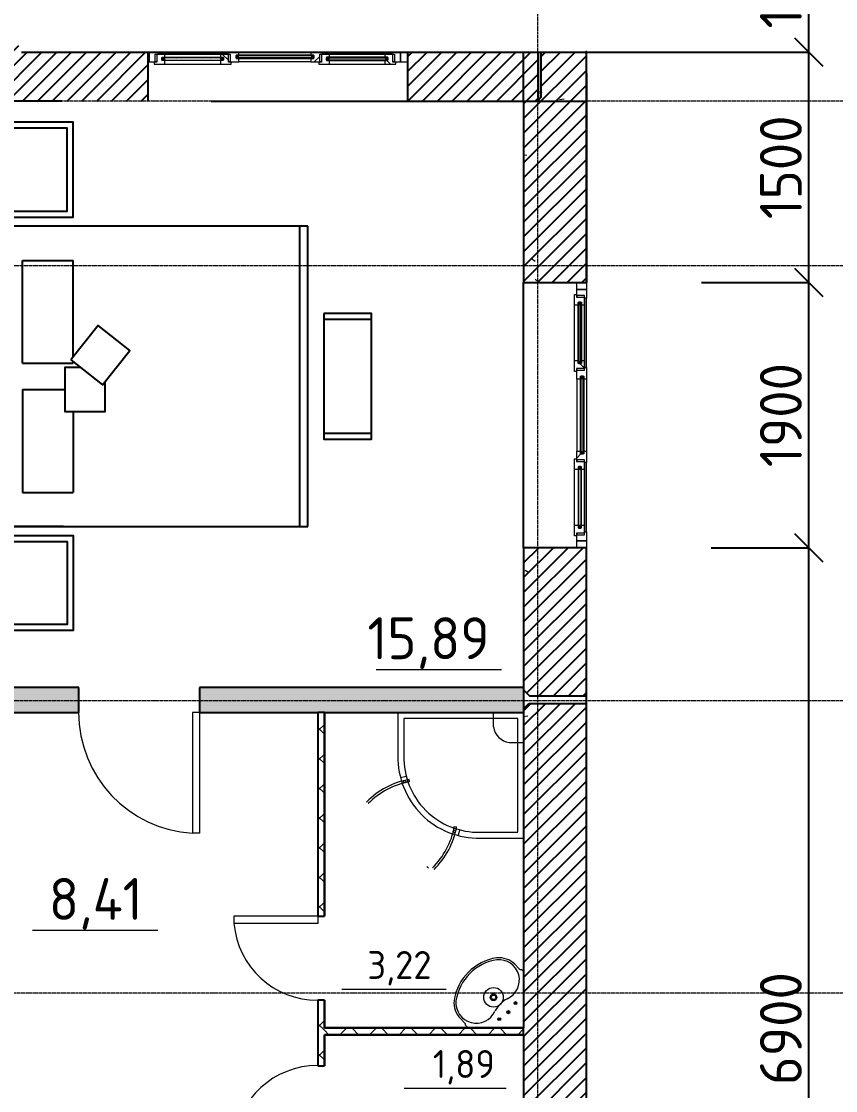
# Model space of a CAD drawing. Header units: inches. Extents: x -2431 to 214825, y 3 to 92804.
# Drawn here: x 95060 to 100891, y 55419 to 63078 of the extents above; entities that cross this region are included whole.
import ezdxf

# ---------------------------------------------------------------- set-up
doc = ezdxf.new("R2010")
doc.units = ezdxf.units.IN
doc.header["$MEASUREMENT"] = 0
doc.linetypes.add('Линия сетки', pattern=[22.225, 12.7, -3.175, 3.175, -3.175])
for name, color, linetype, lineweight in [('A-DOOR', 250, 'Continuous', 9), ('A-GLAZ', 250, 'Continuous', 9), ('Балясины', 7, 'Continuous', 9)]:
    doc.layers.add(name, color=color, linetype=linetype, lineweight=lineweight)
for name, color, linetype in [('B-FURNITURE', 250, 'Continuous'), ('B-SANTECH', 250, 'Continuous'), ('Фундамент', 30, 'Continuous')]:
    doc.layers.add(name, color=color, linetype=linetype)
doc.styles.add('GOST-2.304_Type-B', font='GOST_Common.ttf')
doc.styles.add('Чертеж250', font='', dxfattribs={"height": 250})
doc.styles.get('Чертеж250').set_extended_font_data('GOST type B')
doc.dimstyles.new('ГОСТ', dxfattribs={"dimtxt": 300, "dimasz": 200, "dimexe": 0.18, "dimexo": 0.0625, "dimgap": 50, "dimtad": 1, "dimtoh": 1, "dimdec": 0, "dimzin": 0, "dimdsep": 46, "dimtxsty": 'GOST-2.304_Type-B', "dimblk": 'OBLIQUE', "dimcen": 0.09, "dimadec": 0, "dimazin": 0, "dimtfac": 1, "dimtdec": 0, "dimtofl": 0, "dimtmove": 0, "dimatfit": 3, "dimldrblk": 'NONE', "dimfxl": 1, "dimtolj": 1, "dimtzin": 0, "dimarcsym": 0})
pattern_1 = [(45, (80437.22, 50582.94), (-251.447, 251.447), []), (45, (80437.22, 50963.94), (-251.447, 251.447), [])]
pattern_2 = [(45, (80437.22, 50582.94), (-106.066, 106.066), []), (135, (80437.22, 50582.94), (-106.066, -106.066), [])]
pattern_3 = [(300, (-9675.09, 18444.69), (103.92305, 60), [])]
pattern_4 = [(45, (-9675.09, 18444.7), (-141.4214, 141.4214), [])]
pattern_5 = [(30, (9372.82, -12099.33), (-60, 103.92305), [])]
pattern_6 = [(135, (9372.82, -12099.33), (-141.4214, -141.4214), [])]

# ---------------------------------------------------------------- blocks, each defined once
blk = doc.blocks.new('Одиночные-Щитовые - 0762 x 2032 мм-347821-Уровень 3')
at = {"layer": 'A-DOOR', "lineweight": 18}
for p, q in [((249, -25), (249, -624.5)), ((300, -25), (249, -25)), ((300, -25), (300, -624.5)), ((300, -624.5), (249, -624.5))]:
    blk.add_line(p, q, dxfattribs=at)
at = {"layer": 'A-DOOR'}
blk.add_arc((300, -25), 601.7, 180, 265.13772, dxfattribs=at)
blk = doc.blocks.new('Одиночные-Щитовые - 0762 x 2032 мм-347592-Уровень 3')
at = {"layer": 'A-DOOR', "lineweight": 18}
for p, q in [((249, 25), (249, 624.5)), ((300, 624.5), (249, 624.5)), ((300, 25), (300, 624.5)), ((300, 25), (249, 25))]:
    blk.add_line(p, q, dxfattribs=at)
at = {"layer": 'A-DOOR'}
blk.add_arc((300, 25), 601.7, 94.86228, 180, dxfattribs=at)
blk = doc.blocks.new('Одиночные-Щитовые - 0864 x 2032 мм-348961-Уровень 3')
at = {"layer": 'A-DOOR', "lineweight": 18}
for p, q in [((381, -90), (381, -954.2)), ((432, -90), (381, -90)), ((432, -90), (432, -954.2)), ((432, -954.2), (381, -954.2))]:
    blk.add_line(p, q, dxfattribs=at)
at = {"layer": 'A-DOOR'}
blk.add_arc((432, -90), 865.7, 180, 266.62261, dxfattribs=at)
blk = doc.blocks.new('Окно 3-Откидное - Среднее глухое - Один переплет с многокамерным стеклопакетом - 30674-99 - Окно 3-Откидное - Среднее глухое - Один переплет с многокамерным стеклопакетом - 30674-99-349720-Уровень 3')
at = {"layer": 'A-GLAZ'}
h = blk.add_hatch(dxfattribs=at)
h.set_pattern_fill('FP_65', color=256, style=0, pattern_type=2)
h.set_pattern_definition(pattern_4)
h.paths.add_polyline_path([(-865, -153), (-845, -153), (-845, -209), (-788, -209), (-788, -189), (-808, -189), (-808, -165), (-788, -165), (-788, -139), (-865, -139)], flags=0)
h.paths.add_polyline_path([(-390, -165), (-370, -165), (-370, -189), (-390, -189), (-390, -209), (-333, -209), (-333, -153), (-313, -153), (-313, -139), (-390, -139)], flags=0)
h = blk.add_hatch(dxfattribs=at)
h.set_pattern_fill('FP_65', color=256, style=0, pattern_type=2)
h.set_pattern_definition(pattern_4)
h.paths.add_polyline_path([(313, -153), (333, -153), (333, -209), (390, -209), (390, -189), (370, -189), (370, -165), (390, -165), (390, -139), (313, -139)], flags=0)
h.paths.add_polyline_path([(788, -139), (788, -165), (808, -165), (808, -189), (788, -189), (788, -209), (845, -209), (845, -153), (865, -153), (865, -139), (805.6, -139)], flags=0)
h = blk.add_hatch(dxfattribs=at)
h.set_pattern_fill('FP_66', color=256, style=0, pattern_type=2)
h.set_pattern_definition([(315, (-9675.1, 18444.7), (169.7056, 169.7056), [])])
h.paths.add_polyline_path([(-900, -155), (-900, -225), (-837, -225), (-837, -211), (-857, -211), (-857, -155)], flags=0)
h.paths.add_polyline_path([(-340, -225), (-258, -225), (-258, -205), (-278, -205), (-278, -181), (-258, -181), (-258, -155), (-321, -155), (-321, -211), (-340, -211)], flags=0)
h.paths.add_polyline_path([(258, -225), (340, -225), (340, -211), (321, -211), (321, -155), (258, -155), (258, -181), (278, -181), (278, -205), (258, -205)], flags=0)
h.paths.add_polyline_path([(837, -225), (900, -225), (900, -155), (857, -155), (857, -211), (837, -211)], flags=0)
h = blk.add_hatch(dxfattribs=at)
h.set_pattern_fill('FP_64', color=256, style=0, pattern_type=2)
h.set_pattern_definition(pattern_3)
h.paths.add_polyline_path([(-808, -169), (-370, -169), (-370, -165), (-808, -165)], flags=0)
h.paths.add_polyline_path([(-808, -189), (-370, -189), (-370, -185), (-808, -185)], flags=0)
h = blk.add_hatch(dxfattribs=at)
h.set_pattern_fill('FP_64', color=256, style=0, pattern_type=2)
h.set_pattern_definition(pattern_3)
h.paths.add_polyline_path([(-278, -185), (278, -185), (278, -181), (-278, -181)], flags=0)
h.paths.add_polyline_path([(-278, -205), (278, -205), (278, -201), (-278, -201)], flags=0)
h = blk.add_hatch(dxfattribs=at)
h.set_pattern_fill('FP_64', color=256, style=0, pattern_type=2)
h.set_pattern_definition(pattern_3)
h.paths.add_polyline_path([(370, -189), (808, -189), (808, -185), (370, -185)], flags=0)
h.paths.add_polyline_path([(370, -169), (808, -169), (808, -165), (370, -165)], flags=0)
h = blk.add_hatch(dxfattribs=at)
h.set_pattern_fill('FP_64', color=256, style=0, pattern_type=2)
h.set_pattern_definition(pattern_3)
h.paths.add_polyline_path([(370, -185), (385, -185), (385, -169), (370, -169)], flags=0)
h.paths.add_polyline_path([(793, -185), (808, -185), (808, -169), (793, -169)], flags=0)
at = {"layer": 'A-GLAZ', "lineweight": 18}
for p, q in [((-865, -139), (-788, -139)), ((-865, -153), (-865, -139)), ((-845, -153), (-865, -153)), ((-845, -209), (-845, -153)), ((-788, -139), (-788, -165)), ((-390, -139), (-313, -139)), ((-390, -165), (-390, -139)), ((-313, -153), (-333, -153)), ((-333, -153), (-333, -209)), ((-313, -139), (-313, -153)), ((313, -139), (390, -139)), ((313, -153), (313, -139)), ((333, -153), (313, -153)), ((333, -209), (333, -153)), ((390, -139), (390, -165)), ((788, -139), (865, -139)), ((788, -165), (788, -139)), ((865, -153), (845, -153)), ((845, -153), (845, -209)), ((865, -139), (865, -153)), ((-900, -225), (-900, -155)), ((-900, -155), (-857, -155)), ((-837, -225), (-900, -225)), ((-857, -155), (-857, -211)), ((-857, -211), (-837, -211)), ((-788, -209), (-845, -209)), ((-837, -211), (-837, -225)), ((-370, -165), (-808, -165)), ((-808, -165), (-808, -169)), ((-808, -169), (-370, -169)), ((-370, -185), (-808, -185)), ((-808, -185), (-808, -189)), ((-808, -189), (-370, -189)), ((-788, -189), (-788, -209)), ((-390, -209), (-390, -189)), ((-333, -209), (-390, -209)), ((-370, -169), (-370, -165)), ((-370, -189), (-370, -185)), ((-340, -211), (-321, -211)), ((-340, -225), (-340, -211)), ((-258, -225), (-340, -225)), ((-321, -211), (-321, -155)), ((-321, -155), (-258, -155)), ((-278, -181), (278, -181)), ((-278, -185), (-278, -181)), ((278, -185), (-278, -185)), ((-278, -201), (278, -201)), ((-278, -205), (-278, -201)), ((278, -205), (-278, -205)), ((-258, -155), (-258, -181)), ((-258, -205), (-258, -225)), ((258, -181), (258, -155)), ((258, -155), (321, -155)), ((258, -225), (258, -205)), ((340, -225), (258, -225)), ((278, -181), (278, -185)), ((278, -201), (278, -205)), ((321, -155), (321, -211)), ((321, -211), (340, -211)), ((390, -209), (333, -209)), ((340, -211), (340, -225)), ((370, -165), (808, -165)), ((370, -169), (370, -165)), ((808, -169), (370, -169)), ((370, -185), (808, -185)), ((370, -189), (370, -185)), ((808, -189), (370, -189)), ((390, -189), (390, -209)), ((788, -209), (788, -189)), ((845, -209), (788, -209)), ((808, -165), (808, -169)), ((808, -185), (808, -189)), ((837, -211), (857, -211)), ((837, -225), (837, -211)), ((900, -225), (837, -225)), ((857, -211), (857, -155)), ((857, -155), (900, -155)), ((900, -155), (900, -225))]:
    blk.add_line(p, q, dxfattribs=at)
at = {"layer": 'A-GLAZ'}
for p, q in [((-788, -139), (-390, -139)), ((390, -139), (788, -139)), ((-950, -155), (-900, -155)), ((-900, -225), (-950, -225)), ((-900, -155), (-900, -225)), ((-845, -155), (-857, -155)), ((-340, -211), (-837, -211)), ((-837, -225), (-340, -225)), ((-390, -209), (-788, -209)), ((-321, -155), (-333, -155)), ((258, -155), (-258, -155)), ((258, -225), (-258, -225)), ((333, -155), (321, -155)), ((837, -211), (340, -211)), ((340, -225), (837, -225)), ((788, -209), (390, -209)), ((857, -155), (845, -155)), ((900, -155), (950, -155)), ((900, -225), (900, -155)), ((950, -225), (900, -225))]:
    blk.add_line(p, q, dxfattribs=at)
at = {"layer": 'A-GLAZ', "lineweight": 25}
for p, q in [((-793, -169), (-808, -169)), ((-808, -169), (-808, -185)), ((-808, -185), (-793, -185)), ((-793, -185), (-793, -169)), ((-385, -169), (-385, -185)), ((-370, -169), (-385, -169)), ((-385, -185), (-370, -185)), ((-370, -185), (-370, -169)), ((-278, -185), (-263, -185)), ((-278, -201), (-278, -185)), ((-263, -201), (-278, -201)), ((-263, -185), (-263, -201)), ((263, -185), (278, -185)), ((263, -201), (263, -185)), ((278, -201), (263, -201)), ((278, -185), (278, -201)), ((370, -169), (385, -169)), ((370, -185), (370, -169)), ((385, -185), (370, -185)), ((385, -169), (385, -185)), ((793, -169), (808, -169)), ((793, -185), (793, -169)), ((808, -185), (793, -185)), ((808, -169), (808, -185))]:
    blk.add_line(p, q, dxfattribs=at)
blk = doc.blocks.new('_Oblique')
at = {"color": 0, "linetype": 'ByBlock', "lineweight": -2}
blk.add_line((-0.5, -0.5), (0.5, 0.5), dxfattribs=at)
blk = doc.blocks.new('*D141')
at = {"color": 0, "lineweight": -2, "transparency": 16777216}
for p, q in [((99999.1, 59308), (100699.1, 59308)), ((100698.9, 52418.4), (100698.9, 59308)), ((100042.2, 52418.4), (100699.1, 52418.4))]:
    blk.add_line(p, q, dxfattribs=at)
at = {"layer": 'Defpoints', "color": 0, "transparency": 16777216}
for p in [(99999.1, 59308), (100698.9, 59308), (100042.2, 52418.4)]:
    blk.add_point(p, dxfattribs=at)
at = {"color": 0, "lineweight": -2, "transparency": 16777216, "xscale": 200, "yscale": 200, "zscale": 200}
for p, rotation in [((100698.9, 59308), 90), ((100698.9, 52418.4), 270)]:
    blk.add_blockref('_Oblique', p, dxfattribs=dict(at, rotation=rotation))
at = {"color": 0, "transparency": 16777216, "insert": (100498.9, 55863.2), "char_height": 300, "width": 922.942, "attachment_point": 5, "rotation": 90, "style": 'GOST-2.304_Type-B'}
blk.add_mtext('\\A1;6900', dxfattribs=at)
blk = doc.blocks.new('_None')
blk = doc.blocks.new('*D142')
at = {"color": 0, "lineweight": -2, "transparency": 16777216}
for p, q in [((99930.5, 61208), (100699.1, 61208)), ((100698.9, 59308), (100698.9, 61208)), ((99999.1, 59308), (100699.1, 59308))]:
    blk.add_line(p, q, dxfattribs=at)
at = {"layer": 'Defpoints', "color": 0, "transparency": 16777216}
for p in [(99930.4, 61208), (100698.9, 61208), (99999.1, 59308)]:
    blk.add_point(p, dxfattribs=at)
at = {"color": 0, "lineweight": -2, "transparency": 16777216, "xscale": 200, "yscale": 200, "zscale": 200}
for p, rotation in [((100698.9, 61208), 90), ((100698.9, 59308), 270)]:
    blk.add_blockref('_Oblique', p, dxfattribs=dict(at, rotation=rotation))
at = {"color": 0, "transparency": 16777216, "insert": (100498.9, 60258), "char_height": 300, "width": 922.942, "attachment_point": 5, "rotation": 90, "style": 'GOST-2.304_Type-B'}
blk.add_mtext('\\A1;1900', dxfattribs=at)
blk = doc.blocks.new('*D143')
at = {"color": 0, "lineweight": -2, "transparency": 16777216}
for p, q in [((99107, 62857.3), (100699.1, 62857.3)), ((100698.9, 61208), (100698.9, 62857.3)), ((99930.5, 61208), (100699.1, 61208))]:
    blk.add_line(p, q, dxfattribs=at)
at = {"layer": 'Defpoints', "color": 0, "transparency": 16777216}
for p in [(99106.9, 62857.3), (100698.9, 62857.3), (99930.4, 61208)]:
    blk.add_point(p, dxfattribs=at)
at = {"color": 0, "lineweight": -2, "transparency": 16777216, "xscale": 200, "yscale": 200, "zscale": 200}
for p, rotation in [((100698.9, 62857.3), 90), ((100698.9, 61208), 270)]:
    blk.add_blockref('_Oblique', p, dxfattribs=dict(at, rotation=rotation))
at = {"color": 0, "transparency": 16777216, "insert": (100498.9, 62032.6), "char_height": 300, "width": 922.942, "attachment_point": 5, "rotation": 90, "style": 'GOST-2.304_Type-B'}
blk.add_mtext('\\A1;1500', dxfattribs=at)
blk = doc.blocks.new('*D144')
at = {"color": 0, "lineweight": -2, "transparency": 16777216}
for p, q in [((99738, 63927.3), (100699.1, 63927.3)), ((100698.9, 62857.3), (100698.9, 63927.3)), ((99107, 62857.3), (100699.1, 62857.3))]:
    blk.add_line(p, q, dxfattribs=at)
at = {"layer": 'Defpoints', "color": 0, "transparency": 16777216}
for p in [(99737.9, 63927.3), (100698.9, 63927.3), (99106.9, 62857.3)]:
    blk.add_point(p, dxfattribs=at)
at = {"color": 0, "lineweight": -2, "transparency": 16777216, "xscale": 200, "yscale": 200, "zscale": 200}
for p, rotation in [((100698.9, 63927.3), 90), ((100698.9, 62857.3), 270)]:
    blk.add_blockref('_Oblique', p, dxfattribs=dict(at, rotation=rotation))
at = {"color": 0, "transparency": 16777216, "insert": (100498.9, 63392.3), "char_height": 300, "width": 922.942, "attachment_point": 5, "rotation": 90, "style": 'GOST-2.304_Type-B'}
blk.add_mtext('\\A1;1200', dxfattribs=at)
blk = doc.blocks.new('FXGHS')
at = {"layer": 'B-SANTECH', "lineweight": 9}
for p, q in [((63438.2, -31479.9), (63470.2, -31447.9)), ((63474.4, -31433.1), (63491.2, -31416.3)), ((63890.7, -31416.4), (63491.2, -31416.3)), ((63890.7, -31416.4), (63890.7, -31815.9)), ((63827.1, -31868.9), (63859.1, -31836.9)), ((63873.9, -31832.6), (63890.7, -31815.9))]:
    blk.add_line(p, q, dxfattribs=at)
for centre, radius in [((63716, -31475.1), 10), ((63781.1, -31526), 11.4), ((63675, -31632), 70), ((63675, -31632), 23.7), ((63675, -31632), 16.1), ((63832, -31591), 10)]:
    blk.add_circle(centre, radius, dxfattribs=at)
for centre, radius, start, end in [((63551.6, -31593.3), 146.4, 24.06892, 185.6202), ((63461.8, -31437.5), 13.4, 308.71768, 19.33091), ((63551.6, -31593.3), 160.3, 134.9933, 185.6202), ((63877.5, -31429.6), 218.7, 208.57304, 241.41356), ((63752.7, -31554.4), 364.8, 188.72854, 261.25806), ((63752.7, -31554.4), 350.9, 188.72854, 261.25806), ((63713.7, -31755.5), 146.4, 264.3664, 65.91768), ((63869.5, -31845.2), 13.4, 70.6557, 141.26892), ((63713.7, -31755.5), 160.3, 264.3664, 314.9933)]:
    blk.add_arc(centre, radius, start, end, dxfattribs=at)
for p in [(63716, -31475.1), (63781.1, -31526), (63832, -31591)]:
    blk.add_point(p, dxfattribs=at)
blk = doc.blocks.new('апи')
at = {"layer": 'B-FURNITURE'}
for p, q in [((191505.2, -13498.6), (193675.2, -13498.6)), ((191505.2, -15648.6), (191505.2, -13498.6)), ((191925.2, -13498.6), (191505.2, -13498.6)), ((191563.5, -15648.6), (191563.5, -13498.6)), ((193616.9, -15648.6), (193616.9, -13498.6)), ((193675.2, -13498.6), (193675.2, -15648.6)), ((191633.5, -14480.2), (191633.5, -13742.7)), ((191633.5, -13742.7), (191995.8, -13742.7)), ((191995.8, -14321.5), (191995.8, -13742.7)), ((191633.5, -14480.2), (191936.3, -14480.2)), ((191633.5, -14666.9), (191633.5, -15404.4)), ((191633.5, -14666.9), (191995.8, -14666.9)), ((191995.8, -14666.9), (191995.8, -14678.2)), ((191995.8, -14713.5), (191995.8, -15404.4)), ((191633.5, -15404.4), (191995.8, -15404.4)), ((193675.2, -15648.6), (191505.2, -15648.6))]:
    blk.add_line(p, q, dxfattribs=at)
for points in [[(191505.2, -12753), (191505.2, -13433), (191995.2, -13433), (191995.2, -12753), (191505.2, -12753)], [(192048.1, -14636.6), (191936.3, -14636.6), (191936.3, -14321.5), (192225.4, -14321.5), (192225.4, -14537.8)], [(191505.2, -16394.1), (191505.2, -15714.1), (191995.2, -15714.1), (191995.2, -16394.1), (191505.2, -16394.1)]]:
    blk.add_lwpolyline(points, dxfattribs=at)
at = {"layer": 'B-FURNITURE', "linetype": 'Continuous'}
for points in [[(191548.5, -12796.3), (191548.5, -13389.8), (191952, -13389.8), (191952, -12796.3)], [(191548.5, -16350.9), (191548.5, -15757.3), (191952, -15757.3), (191952, -16350.9)]]:
    blk.add_lwpolyline(points, close=True, dxfattribs=at)
at = {"layer": 'B-FURNITURE'}
blk.add_lwpolyline([(191978.6, -14691.9), (192204.8, -14511.9), (192401, -14758.5), (192174.8, -14938.5)], close=True, dxfattribs=at)
blk = doc.blocks.new('паупк')
at = {"layer": 'B-FURNITURE'}
blk.add_lwpolyline([(193791.1, -15023.6), (193791.1, -14123.6), (194131.2, -14123.6), (194131.2, -15023.6), (193791.1, -15023.6)], dxfattribs=at)
blk.add_lwpolyline([(193791.1, -14980.3), (193791.1, -14166.8), (194131.2, -14166.8), (194131.2, -14980.3)], close=True, dxfattribs=at)
blk = doc.blocks.new('Окно 3-Откидное - Среднее глухое - Один переплет с многокамерным стеклопакетом - 30674-99 - Окно 3-Откидное - Среднее глухое - Один переплет с многокамерным стеклопакетом - 30674-99-V5-Уровень 3')
at = {"layer": 'A-GLAZ'}
h = blk.add_hatch(dxfattribs=at)
h.set_pattern_fill('FP_23', color=256, style=0, pattern_type=2)
h.set_pattern_definition([(45, (9372.82, -12099.33), (-169.7056, 169.7056), [])])
h.paths.add_polyline_path([(900, 105), (900, 175), (837, 175), (837, 161), (857, 161), (857, 105)], flags=0)
h.paths.add_polyline_path([(258, 105), (321, 105), (321, 161), (340, 161), (340, 175), (258, 175), (258, 155), (278, 155), (278, 131), (258, 131)], flags=0)
h.paths.add_polyline_path([(-321, 105), (-258, 105), (-258, 131), (-278, 131), (-278, 155), (-258, 155), (-258, 175), (-340, 175), (-340, 161), (-321, 161), (-321, 131)], flags=0)
h.paths.add_polyline_path([(-857, 105), (-857, 161), (-837, 161), (-837, 175), (-900, 175), (-900, 105)], flags=0)
h = blk.add_hatch(dxfattribs=at)
h.set_pattern_fill('FP_22', color=256, style=0, pattern_type=2)
h.set_pattern_definition(pattern_6)
h.paths.add_polyline_path([(-313, 89), (-313, 103), (-333, 103), (-333, 159), (-390, 159), (-390, 139), (-370, 139), (-370, 115), (-390, 115), (-390, 89)], flags=0)
h.paths.add_polyline_path([(-808.7, 89), (-788, 89), (-788, 115), (-808, 115), (-808, 139), (-788, 139), (-788, 159), (-845, 159), (-845, 103), (-865, 103), (-865, 89)], flags=0)
h = blk.add_hatch(dxfattribs=at)
h.set_pattern_fill('FP_21', color=256, style=0, pattern_type=2)
h.set_pattern_definition(pattern_5)
h.paths.add_polyline_path([(-278, 131), (278, 131), (278, 135), (-278, 135)], flags=0)
h.paths.add_polyline_path([(278, 151), (278, 155), (-278, 155), (-278, 151), (-63, 151)], flags=0)
h = blk.add_hatch(dxfattribs=at)
h.set_pattern_fill('FP_22', color=256, style=0, pattern_type=2)
h.set_pattern_definition(pattern_6)
h.paths.add_polyline_path([(865, 89), (865, 103), (845, 103), (845, 159), (788, 159), (788, 139), (808, 139), (808, 115), (788, 115), (788, 89)], flags=0)
h.paths.add_polyline_path([(390, 89), (390, 115), (370, 115), (370, 139), (390, 139), (390, 159), (333, 159), (333, 103), (313, 103), (313, 89)], flags=0)
h = blk.add_hatch(dxfattribs=at)
h.set_pattern_fill('FP_21', color=256, style=0, pattern_type=2)
h.set_pattern_definition(pattern_5)
h.paths.add_polyline_path([(-560.1, 115), (-370, 115), (-370, 119), (-808, 119), (-808, 115)], flags=0)
h.paths.add_polyline_path([(-560.1, 135), (-370, 135), (-370, 139), (-808, 139), (-808, 135)], flags=0)
h = blk.add_hatch(dxfattribs=at)
h.set_pattern_fill('FP_21', color=256, style=0, pattern_type=2)
h.set_pattern_definition(pattern_5)
h.paths.add_polyline_path([(808, 115), (808, 119), (370, 119), (370, 115), (434.2, 115)], flags=0)
h.paths.add_polyline_path([(434.2, 135), (808, 135), (808, 139), (370, 139), (370, 135)], flags=0)
h = blk.add_hatch(dxfattribs=at)
h.set_pattern_fill('FP_21', color=256, style=0, pattern_type=2)
h.set_pattern_definition(pattern_5)
h.paths.add_polyline_path([(385, 119), (385, 135), (370, 135), (370, 119)], flags=0)
h.paths.add_polyline_path([(808, 119), (808, 135), (793, 135), (793, 119)], flags=0)
for p, q in [((-900, 175), (-911.5, 175)), ((-900, 105), (-900, 175)), ((-837, 175), (-340, 175)), ((-340, 161), (-837, 161)), ((-390, 159), (-788, 159)), ((258, 175), (-258, 175)), ((340, 175), (837, 175)), ((837, 161), (340, 161)), ((788, 159), (390, 159)), ((950, 175), (900, 175)), ((900, 175), (900, 105)), ((-911.5, 105), (-900, 105)), ((-845, 105), (-857, 105)), ((-788, 89), (-390, 89)), ((-321, 105), (-333, 105)), ((258, 105), (-258, 105)), ((333, 105), (321, 105)), ((390, 89), (788, 89)), ((857, 105), (845, 105)), ((900, 105), (950, 105))]:
    blk.add_line(p, q, dxfattribs=at)
at = {"layer": 'A-GLAZ', "lineweight": 18}
for p, q in [((-837, 175), (-900, 175)), ((-900, 175), (-900, 105)), ((-857, 105), (-857, 161)), ((-857, 161), (-837, 161)), ((-845, 159), (-845, 103)), ((-788, 159), (-845, 159)), ((-837, 161), (-837, 175)), ((-788, 139), (-788, 159)), ((-333, 159), (-390, 159)), ((-390, 159), (-390, 139)), ((-258, 175), (-340, 175)), ((-340, 175), (-340, 161)), ((-340, 161), (-321, 161)), ((-333, 103), (-333, 159)), ((-321, 161), (-321, 105)), ((278, 155), (-278, 155)), ((-278, 155), (-278, 151)), ((-258, 155), (-258, 175)), ((340, 175), (258, 175)), ((258, 175), (258, 155)), ((278, 151), (278, 155)), ((321, 105), (321, 161)), ((321, 161), (340, 161)), ((333, 159), (333, 103)), ((390, 159), (333, 159)), ((340, 161), (340, 175)), ((390, 139), (390, 159)), ((845, 159), (788, 159)), ((788, 159), (788, 139)), ((900, 175), (837, 175)), ((837, 175), (837, 161)), ((837, 161), (857, 161)), ((845, 103), (845, 159)), ((857, 161), (857, 105)), ((900, 105), (900, 175)), ((-900, 105), (-857, 105)), ((-845, 103), (-865, 103)), ((-865, 103), (-865, 89)), ((-865, 89), (-788, 89)), ((-808, 135), (-808, 139)), ((-808, 139), (-370, 139)), ((-370, 135), (-808, 135)), ((-808, 115), (-808, 119)), ((-808, 119), (-370, 119)), ((-370, 115), (-808, 115)), ((-788, 89), (-788, 115)), ((-390, 115), (-390, 89)), ((-390, 89), (-313, 89)), ((-370, 139), (-370, 135)), ((-370, 119), (-370, 115)), ((-313, 103), (-333, 103)), ((-321, 105), (-258, 105)), ((-313, 89), (-313, 103)), ((-278, 151), (278, 151)), ((278, 135), (-278, 135)), ((-278, 135), (-278, 131)), ((-278, 131), (278, 131)), ((-258, 105), (-258, 131)), ((258, 131), (258, 105)), ((258, 105), (321, 105)), ((278, 131), (278, 135)), ((333, 103), (313, 103)), ((313, 103), (313, 89)), ((313, 89), (390, 89)), ((808, 139), (370, 139)), ((370, 139), (370, 135)), ((370, 135), (808, 135)), ((808, 119), (370, 119)), ((370, 119), (370, 115)), ((370, 115), (808, 115)), ((390, 89), (390, 115)), ((788, 115), (788, 89)), ((788, 89), (865, 89)), ((808, 135), (808, 139)), ((808, 115), (808, 119)), ((865, 103), (845, 103)), ((857, 105), (900, 105)), ((865, 89), (865, 103))]:
    blk.add_line(p, q, dxfattribs=at)
at = {"layer": 'A-GLAZ', "lineweight": 25}
for p, q in [((-808, 135), (-793, 135)), ((-808, 119), (-808, 135)), ((-793, 119), (-808, 119)), ((-793, 135), (-793, 119)), ((-385, 135), (-370, 135)), ((-385, 119), (-385, 135)), ((-370, 119), (-385, 119)), ((-370, 135), (-370, 119)), ((-263, 151), (-278, 151)), ((-278, 151), (-278, 135)), ((-278, 135), (-263, 135)), ((-263, 135), (-263, 151)), ((263, 151), (263, 135)), ((278, 151), (263, 151)), ((263, 135), (278, 135)), ((278, 135), (278, 151)), ((385, 135), (370, 135)), ((370, 135), (370, 119)), ((370, 119), (385, 119)), ((385, 119), (385, 135)), ((793, 135), (793, 119)), ((808, 135), (793, 135)), ((793, 119), (808, 119)), ((808, 119), (808, 135))]:
    blk.add_line(p, q, dxfattribs=at)

msp = doc.modelspace()

# ---------------------------------------------------------------- hatches: boundary and pattern name
h = msp.add_hatch(color=256)
h.dxf.hatch_style = 1
h.paths.add_polyline_path([(88277.4255, 56045.02832), (88097.4255, 56045.02832), (88097.4255, 56043.02832), (88097.4255, 55725.52832), (88277.4255, 55725.52832)])
h.paths.add_polyline_path([(88277.4255, 54810.52832), (88097.4255, 54810.52832), (88097.4255, 54491.02832), (88277.4255, 54491.02832), (88277.4255, 54493.02832)])
h.paths.add_polyline_path([(94691.91171, 56191.02832), (93169.60334, 56191.02832), (93169.60334, 56118.02832), (94691.91171, 56118.02832)])
h.paths.add_polyline_path([(94691.91171, 56118.02832), (93169.60334, 56118.02832), (93169.60334, 56045.02832), (94691.91171, 56045.02832)])
h.paths.add_polyline_path([(94871.91171, 58128.02832), (94871.91171, 58308.02832), (94871.91171, 61327.26653), (94781.91171, 61327.26653), (94781.91171, 56200.43376), (94871.91171, 56200.43376), (94871.91171, 56193.02832)])
h.paths.add_polyline_path([(94781.91171, 61327.26653), (94691.91171, 61327.26653), (94691.91171, 56193.02832), (94691.91171, 56198.92264), (94781.91171, 56198.92264)])
h.paths.add_polyline_path([(94871.91171, 62507.26653), (94781.91171, 62507.26653), (94781.91171, 61327.26653), (94871.91171, 61327.26653)])
h.paths.add_polyline_path([(94781.91171, 62507.26653), (94691.91171, 62507.26653), (94691.91171, 61327.26653), (94781.91171, 61327.26653)])
h.paths.add_polyline_path([(95471.91171, 58308.02832), (94871.91171, 58308.02832), (94871.91171, 58128.02832), (95471.91171, 58128.02832)])
h.paths.add_polyline_path([(98656.91171, 58308.02832), (96335.91171, 58308.02832), (96335.91171, 58128.02832), (97181.91171, 58128.02832), (97231.91171, 58128.02832), (98656.91171, 58128.02832)])
at = {"lineweight": 9}
h = msp.add_hatch(dxfattribs=at)
h.set_pattern_fill('FP_3', color=256, style=0, pattern_type=2)
h.set_pattern_definition(pattern_1)
h.paths.add_polyline_path([(97181.91171, 54493.02832), (97183.91171, 54493.02832), (97183.91171, 54998.02832), (97181.91171, 54998.02832)], flags=0)
h.paths.add_polyline_path([(97181.91171, 55598.02832), (97183.91171, 55598.02832), (97183.91171, 56068.02832), (97181.91171, 56068.02832), (97181.91171, 55671.96467)], flags=0)
h.paths.add_polyline_path([(97183.91171, 56668.02832), (97183.91171, 58128.02832), (97181.91171, 58128.02832), (97181.91171, 56668.02832)], flags=0)
h = msp.add_hatch(dxfattribs=at)
h.set_pattern_fill('FP_2', color=256, style=0, pattern_type=2)
h.set_pattern_definition(pattern_2)
h.paths.add_polyline_path([(97183.91171, 54491.02832), (97229.91171, 54491.02832), (97229.91171, 54998.02832), (97183.91171, 54998.02832), (97183.91171, 54493.02832)], flags=0)
h.paths.add_polyline_path([(97183.91171, 55598.02832), (97229.91171, 55598.02832), (97229.91171, 56068.02832), (97183.91171, 56068.02832), (97183.91171, 55671.96467)], flags=0)
h.paths.add_polyline_path([(97229.91171, 56668.02832), (97229.91171, 58128.02832), (97183.91171, 58128.02832), (97183.91171, 56668.02832)], flags=0)
h = msp.add_hatch(dxfattribs=at)
h.set_pattern_fill('FP_3', color=256, style=0, pattern_type=2)
h.set_pattern_definition(pattern_1)
h.paths.add_polyline_path([(97229.91171, 54493.02832), (97231.91171, 54493.02832), (97231.91171, 54998.02832), (97229.91171, 54998.02832)], flags=0)
h.paths.add_polyline_path([(97231.91171, 55598.02832), (97231.91171, 55818.02832), (97229.91171, 55820.02832), (97229.91171, 55598.02832)], flags=0)
h.paths.add_polyline_path([(97229.91171, 55866.02832), (97231.91171, 55868.02832), (97231.91171, 56068.02832), (97229.91171, 56068.02832)], flags=0)
h.paths.add_polyline_path([(97231.91171, 56668.02832), (97231.91171, 58128.02832), (97229.91171, 58128.02832), (97229.91171, 56668.02832)], flags=0)
h = msp.add_hatch(dxfattribs=at)
h.set_pattern_fill('FP_2', color=256, style=0, pattern_type=2)
h.set_pattern_definition(pattern_2)
h.paths.add_polyline_path([(98656.91171, 55820.02832), (98656.91171, 55866.02832), (97229.91171, 55866.02832), (97229.91171, 55820.02832), (97231.91171, 55820.02832)], flags=0)
h = msp.add_hatch(dxfattribs=at)
h.set_pattern_fill('FP_3', color=256, style=0, pattern_type=2)
h.set_pattern_definition(pattern_1)
h.paths.add_polyline_path([(97231.91171, 55866.02832), (98656.91171, 55866.02832), (98656.91171, 55868.02832), (97231.91171, 55868.02832)], flags=0)
h = msp.add_hatch(dxfattribs=at)
h.set_pattern_fill('FP_3', color=256, style=0, pattern_type=2)
h.set_pattern_definition(pattern_1)
h.paths.add_polyline_path([(97231.91171, 55818.02832), (98656.91171, 55818.02832), (98656.91171, 55820.02832), (97231.91171, 55820.02832)], flags=0)
at = {"layer": 'Фундамент'}
h = msp.add_hatch(dxfattribs=at)
h.set_pattern_fill('ANSI31', color=256, scale=600)
h.paths.add_polyline_path([(90693.29496, 63943.42682), (90329.23714, 63942.78086), (90330.25876, 63592.69153), (90409.46114, 63592.92266), (90516.86161, 63593.11322), (90693.29496, 63593.42627)])
h.paths.add_polyline_path([(90783.5448, 63943.58695), (90693.29496, 63943.42682), (90693.29496, 63593.42627), (90779.85744, 63593.57986), (90784.16577, 63593.60998)])
h.paths.add_polyline_path([(95058.24333, 63951.17162), (94781.91171, 63950.68132), (94781.91171, 63600.68077), (95058.85077, 63601.17215)])
h.paths.add_polyline_path([(94781.91171, 63950.68132), (94683.53866, 63950.50677), (94684.12352, 63620.8817), (94688.43185, 63620.91183), (94688.46804, 63600.51497), (94781.91171, 63600.68077)])
h.paths.add_polyline_path([(95964.54327, 62857.26653), (95060.14185, 62857.26653), (95060.06029, 62904.26032), (94952.70041, 62904.06983), (94691.29311, 62903.48363), (94691.29311, 62506.98337), (95964.54327, 62507.26653)])
h = msp.add_hatch(dxfattribs=at)
h.set_pattern_fill('ANSI31', color=256, scale=600)
h.paths.add_polyline_path([(98656.91171, 62857.26653), (97826.00076, 62857.26653), (97826.00076, 62507.26653), (98656.91171, 62507.26653)])
h.paths.add_polyline_path([(98756.91171, 62857.26653), (98656.91171, 62857.26653), (98656.91171, 62507.26653), (98739.93438, 62507.26653), (98756.91171, 62524.24386)])
h.paths.add_polyline_path([(99106.91171, 62857.26653), (98780.93438, 62857.26653), (98780.93438, 62574.10324), (98786.63905, 62568.39857), (98780.93438, 62562.6939), (98780.93438, 62532.28843), (98756.91171, 62507.26653), (99106.91171, 62507.26653)])
h.paths.add_polyline_path([(99106.91171, 62507.26653), (98756.91171, 62507.26653), (98756.91171, 61327.26653), (99106.91171, 61327.26653)])
h.paths.add_polyline_path([(98756.91171, 62507.26653), (98656.91171, 62507.26653), (98656.91171, 61327.26653), (98756.91171, 61327.26653)])
h.paths.add_polyline_path([(99106.91171, 61327.26653), (98756.91171, 61327.26653), (98756.91171, 61215.22298), (98764.7633, 61208.02832), (99106.91171, 61208.02832)])
h.paths.add_polyline_path([(98756.91171, 61327.26653), (98656.91171, 61327.26653), (98656.91171, 61208.02832), (98756.91171, 61208.02832)])
h.paths.add_polyline_path([(98756.91171, 59308.02832), (98656.91171, 59308.02832), (98656.91171, 58308.02832), (98656.91171, 58289.78843), (98698.67304, 58248.02709), (98756.91171, 58248.02709)])
h.paths.add_polyline_path([(99106.91171, 59308.02832), (98756.91171, 59308.02832), (98756.91171, 58248.02709), (99106.91171, 58248.02709)])
h.paths.add_polyline_path([(98756.91171, 58191.79977), (98694.92304, 58191.79977), (98656.91171, 58153.78843), (98656.91171, 58128.02832), (98656.91171, 57228.02832), (98656.91171, 56271.40196), (98656.95886, 56271.35479), (98656.94094, 56118.02832), (98756.91171, 56118.02832)])
h.paths.add_polyline_path([(99106.91171, 58191.79977), (98756.91171, 58191.79977), (98756.91171, 56118.02832), (99106.91171, 56118.02832)])
h.paths.add_polyline_path([(98756.91171, 56118.02832), (98656.94094, 56118.02832), (98656.91215, 55871.84296), (98656.91171, 55868.02832), (98656.91171, 55818.02832), (98656.91171, 54792.61078), (98660.41928, 54792.61078), (98660.41928, 54489.02832), (98660.40257, 54461.29757), (98681.92304, 54439.77709), (98756.91171, 54439.77709)])
h.paths.add_polyline_path([(99106.91171, 56118.02832), (98756.91171, 56118.02832), (98756.91171, 54439.77709), (99106.91171, 54439.77709), (99106.91171, 54618.75225)])
h.paths.add_polyline_path([(98756.91171, 54394.54977), (98681.67304, 54394.54977), (98656.91171, 54369.78843), (98656.91171, 52418.39028), (98756.91171, 52418.39028)])
h.paths.add_polyline_path([(99106.91171, 54394.54977), (98756.91171, 54394.54977), (98756.91171, 52418.39028), (99106.91171, 52418.39028)])
h.paths.add_polyline_path([(98756.91171, 50518.39028), (98656.91171, 50518.39028), (98656.91171, 48668.02832), (98756.91171, 48668.02832)])
h.paths.add_polyline_path([(99106.91171, 50518.39028), (98756.91171, 50518.39028), (98756.91171, 48668.02832), (99106.91171, 48668.02832)])
h.paths.add_polyline_path([(99106.91171, 48668.02832), (98756.91171, 48668.02832), (98756.91171, 48318.02832), (99106.91171, 48318.02832)])
h.paths.add_polyline_path([(98756.91171, 48668.02832), (98656.91171, 48668.02832), (98711.04299, 48613.89704), (98711.04299, 48318.02832), (98756.91171, 48318.02832)])
h.paths.add_polyline_path([(98676.55433, 48614.90838), (98623.43438, 48668.02832), (98281.91976, 48668.02832), (98281.91976, 48329.18845), (98231.91976, 48329.18845), (98196.91976, 48329.18845), (98196.91976, 48320.18845), (98676.55433, 48317.93608)])
h.paths.add_polyline_path([(95350.29496, 48668.02832), (94871.91171, 48668.02832), (94855.93438, 48668.02832), (94819.81444, 48631.90838), (94819.81444, 48318.02832), (95350.29496, 48318.02832)])
h.paths.add_polyline_path([(94749.30433, 48634.65838), (94715.93438, 48668.02832), (93903.44322, 48668.02832), (93903.44322, 48318.02832), (94749.30433, 48318.02832)])
h.paths.add_polyline_path([(92003.44322, 48668.02832), (91066.93438, 48668.02832), (91046.05433, 48628.28843), (91046.05433, 48625.28843), (91046.05433, 48354.90838), (91082.93438, 48318.02832), (92003.44322, 48318.02832)])
h.paths.add_polyline_path([(91053.29496, 48318.02832), (91014.73462, 48356.58867), (91014.73462, 48628.78843), (90991.93438, 48668.02832), (90693.29496, 48668.02832), (90693.29496, 46693.02832), (91053.29496, 46693.02832)])
h.paths.add_polyline_path([(90693.29496, 48668.02832), (90603.29496, 48668.02832), (90603.29496, 46693.02832), (90693.29496, 46693.02832)])
h.paths.add_polyline_path([(91053.29496, 46693.02832), (90693.29496, 46693.02832), (90693.29496, 45185.89953), (91053.29496, 45185.89953)])
h.paths.add_polyline_path([(90693.29496, 46693.02832), (90603.29496, 46693.02832), (90648.23462, 46648.08867), (90648.23462, 46389.78843), (90603.29496, 46343.02832), (90603.29496, 45185.89953), (90693.29496, 45185.89953)])
h.paths.add_polyline_path([(91053.29496, 45185.89953), (90693.29496, 45185.89953), (90693.29496, 44835.89953), (91053.29496, 44835.89953)])
h.paths.add_polyline_path([(90693.29496, 45185.89953), (90603.29496, 45185.89953), (90603.29496, 44835.89953), (90693.29496, 44835.89953)])
h.paths.add_polyline_path([(90617.80433, 46647.15838), (90571.93438, 46693.02832), (89526.46359, 46693.02832), (89526.46359, 46343.02832), (90570.43438, 46343.02832), (90617.80433, 46390.28843)])
h.paths.add_polyline_path([(86556.46359, 46693.02832), (85986.43438, 46693.02832), (85935.30433, 46644.78843), (85935.30433, 46392.15838), (85984.43438, 46343.02832), (86556.46359, 46343.02832)])
h.paths.add_polyline_path([(85956.46359, 46343.02832), (85904.56893, 46394.92298), (85904.56893, 46650.28843), (85956.46359, 46693.02832), (85646.46359, 46693.02832), (85646.46359, 45185.89953), (85956.46359, 45185.89953)])
h.paths.add_polyline_path([(85646.46359, 45185.89953), (85506.46359, 45185.89953), (85541.75453, 45150.60858), (85541.75453, 44835.89953), (85646.46359, 44835.89953)])
h.paths.add_polyline_path([(85646.46359, 46693.02832), (85506.46359, 46693.02832), (85506.46359, 45185.89953), (85646.46359, 45185.89953)])
h.paths.add_polyline_path([(85509.48993, 45149.84398), (85473.43438, 45185.89953), (84566.94454, 45185.89953), (84566.94454, 44835.89953), (85509.48993, 44835.89953)])
h.paths.add_polyline_path([(82666.94454, 45185.89953), (81639.93438, 45185.89953), (81606.93438, 45148.78843), (81606.93438, 44835.89953), (82666.94454, 44835.89953)])
h.paths.add_polyline_path([(81559.48993, 45151.84398), (81525.43438, 45185.89953), (80507.90645, 45185.89953), (80507.90645, 44835.89953), (81559.48993, 44835.89953)])
h.paths.add_polyline_path([(78607.90645, 45185.89953), (77706.43438, 45185.89953), (77661.37883, 45140.84398), (77661.37883, 44835.89953), (78607.90645, 44835.89953)])
h.paths.add_polyline_path([(77624.60534, 45142.11747), (77668.3874, 45185.89953), (77528.3874, 45185.89953), (77528.3874, 44835.89953), (77624.60534, 44835.89953)])
h.paths.add_polyline_path([(77528.3874, 45185.89953), (77218.3874, 45185.89953), (77218.3874, 44836.06995), (77218.45295, 44836.06995), (77528.3874, 44836.03194)])
h.paths.add_polyline_path([(77528.3874, 46693.02832), (77294.93438, 46693.02832), (77258.54095, 46655.28843), (77258.54095, 46383.18187), (77218.3874, 46343.02832), (77218.3874, 45185.89953), (77528.3874, 45185.89953)])
h.paths.add_polyline_path([(77668.3874, 46693.02832), (77528.3874, 46693.02832), (77528.3874, 45185.89953), (77668.3874, 45185.89953)])
h.paths.add_polyline_path([(77218.3874, 46655.28843), (77184.93438, 46693.02832), (76618.3874, 46693.02832), (76618.3874, 46343.02832), (77170.93438, 46343.02832), (77218.3874, 46383.28843)])
h.paths.add_polyline_path([(73648.3874, 46693.02832), (72626.43438, 46693.02832), (72571.55603, 46648.78843), (72571.55603, 46400.28843), (72629.43438, 46343.02832), (73648.3874, 46343.02832)])
h.paths.add_polyline_path([(72479.50374, 46693.02832), (72121.55603, 46693.02832), (72121.55603, 45185.89953), (72479.7237, 45185.89953)])
h.paths.add_polyline_path([(72479.7237, 45185.89953), (72121.55603, 45185.89953), (72121.55603, 44835.89953), (72479.77478, 44835.89953)])
h.paths.add_polyline_path([(72571.55603, 45185.89953), (72479.7237, 45185.89953), (72479.77478, 44835.89953), (72571.55603, 44835.89953)])
h.paths.add_polyline_path([(72571.55603, 46343.02832), (72520.11515, 46394.4692), (72520.11515, 46651.78843), (72571.55603, 46693.02832), (72479.50374, 46693.02832), (72479.7237, 45185.89953), (72571.55603, 45185.89953)])
h.paths.add_polyline_path([(72571.55603, 48668.02832), (72571.55603, 51167.14543), (72571.55603, 51242.14543), (72391.55603, 51242.14543), (72391.55603, 48668.02832), (72210.93438, 48668.02832), (72173.62526, 48626.78843), (72173.62526, 48370.09755), (72121.55603, 48318.02832), (72121.55603, 47495.9738), (72121.55603, 46693.02832), (72571.55603, 46693.02832)])
h.paths.add_polyline_path([(72107.31444, 48627.28843), (72068.93438, 48668.02832), (71171.40777, 48668.02832), (71171.40777, 48318.02832), (72051.43438, 48318.02832), (72107.31444, 48373.90838)])
h.paths.add_polyline_path([(69271.40777, 48668.02832), (68460.93438, 48668.02832), (68431.43438, 48625.28843), (68431.43438, 48318.02832), (69271.40777, 48318.02832)])
h.paths.add_polyline_path([(68355.93438, 48616.78843), (68355.93438, 48625.28843), (68323.43438, 48668.02832), (67824.55603, 48668.02832), (67824.55603, 48318.02832), (68355.93438, 48318.02832)])
h.paths.add_polyline_path([(64892.93123, 48668.02832), (64549.93438, 48668.02832), (64507.43438, 48640.78843), (64507.43438, 48357.78843), (64547.43438, 48318.02832), (64892.93123, 48318.02832)])
h.paths.add_polyline_path([(64417.93928, 48668.02832), (64076.65291, 48668.02832), (64076.65291, 48318.02832), (64417.93928, 48318.02832)])
h.paths.add_polyline_path([(64486.41359, 48640.78843), (64526.65291, 48668.02832), (64417.93928, 48668.02832), (64417.93928, 48318.02832), (64526.65291, 48318.02832), (64486.41359, 48358.26764)])
h.paths.add_polyline_path([(64526.65291, 50518.39028), (64417.93928, 50518.39028), (64417.93928, 48668.02832), (64526.65291, 48668.02832)])
h.paths.add_polyline_path([(64417.93928, 50518.39028), (64076.65291, 50518.39028), (64076.65291, 48668.02832), (64417.93928, 48668.02832)])
h.paths.add_polyline_path([(64417.93928, 54393.28843), (64076.65291, 54393.28843), (64076.65291, 52418.39028), (64417.93928, 52418.39028)])
h.paths.add_polyline_path([(64526.65291, 54362.78843), (64484.43438, 54393.28843), (64417.93928, 54393.28843), (64417.93928, 52418.39028), (64526.65291, 52418.39028)])
h.paths.add_polyline_path([(64417.93928, 56118.02832), (64076.65291, 56118.02832), (64076.65291, 54511.22637), (64076.65291, 54443.78843), (64417.93928, 54443.78843)])
h.paths.add_polyline_path([(64517.93928, 58128.02832), (64517.93928, 58147.28843), (64459.93438, 58175.28843), (64417.93928, 58175.28843), (64417.93928, 56118.02832), (64517.93928, 56118.02832)])
h.paths.add_polyline_path([(64417.93928, 58175.28843), (64076.65291, 58175.28843), (64076.65291, 56118.02832), (64417.93928, 56118.02832)])
h.paths.add_polyline_path([(64517.93928, 56118.02832), (64417.93928, 56118.02832), (64417.93928, 54443.78843), (64484.43438, 54443.78843), (64526.65291, 54474.28843), (64526.65291, 54491.02832), (64514.43171, 54491.02832), (64517.93928, 54494.5359), (64517.93928, 54794.61078), (64517.93928, 55818.02832), (64517.93928, 55868.02832)])
h.paths.add_polyline_path([(64417.93928, 59308.02832), (64076.65291, 59308.02832), (64076.65291, 58249.78843), (64417.93928, 58249.78843)])
h.paths.add_polyline_path([(64517.93928, 59308.02832), (64417.93928, 59308.02832), (64417.93928, 58249.78843), (64456.43438, 58249.78843), (64517.93928, 58308.02832)])

# ---------------------------------------------------------------- linework, layer by layer
for p, q in [((95060.32899, 62857.26653), (99106.91171, 62857.26653)), ((95964.54327, 62857.26653), (95964.54327, 62507.26653)), ((97826.00076, 62857.26653), (97826.00076, 62507.26653)), ((98656.91171, 62507.26653), (98656.91171, 62857.26653)), ((98762.69533, 62530.02748), (98762.69533, 62857.26653)), ((98780.93438, 62857.26653), (98780.93438, 62532.28843)), ((99106.91171, 62507.26653), (99106.91171, 62857.26653)), ((98776.91171, 62578.12592), (98776.91171, 62558.67122)), ((95350.29496, 62507.26653), (94871.91171, 62507.26653)), ((96420.29496, 62507.26653), (98656.91171, 62507.26653)), ((98656.91171, 62507.26653), (99106.91171, 62507.26653)), ((98739.93438, 62507.26653), (98762.69533, 62530.02748)), ((98780.93438, 62532.28843), (98756.91171, 62507.26653)), ((98656.91171, 59308.02832), (98656.91171, 61208.02832)), ((98656.91171, 58308.02832), (98656.91171, 58128.02832)), ((98656.91171, 58289.78843), (98698.67304, 58248.02709)), ((98698.67304, 58248.02709), (99106.91171, 58248.02709)), ((98656.91171, 58153.78843), (98694.92304, 58191.79977)), ((98694.92304, 58191.79977), (99106.91171, 58191.79977)), ((97231.91171, 58128.02832), (97181.91171, 58128.02832)), ((97183.91171, 58128.02832), (97183.91171, 56668.02832)), ((97229.91171, 58128.02832), (97229.91171, 56668.02832)), ((97183.91171, 56068.02832), (97183.91171, 55598.02832)), ((97229.91171, 56068.02832), (97229.91171, 55866.02832)), ((98656.91171, 55866.02832), (97229.91171, 55866.02832)), ((97231.91171, 55868.02832), (97231.91171, 55866.02832)), ((98656.91171, 55818.02832), (98656.91171, 55868.02832)), ((97229.91171, 55820.02832), (97229.91171, 55598.02832)), ((98656.91171, 55820.02832), (97229.91171, 55820.02832))]:
    msp.add_line(p, q)
at = {"linetype": 'Continuous', "lineweight": 9}
for p, q in [((99097.30368, 62857.26653), (99106.91171, 62866.87456)), ((98786.63905, 62568.39857), (98776.91171, 62578.12592)), ((98776.91171, 62558.67122), (98786.63905, 62568.39857)), ((98913.59768, 62519.28924), (98946.83884, 62523.66552)), ((98656.91171, 62119.96169), (98679.55997, 62122.94339)), ((98711.92441, 61378.90128), (98740.20164, 61360.8867)), ((98738.49779, 61232.09623), (98763.21723, 61209.44504)), ((98668.5405, 59148.28245), (98696.81772, 59130.26787)), ((98656.91171, 58099.08554), (98685.86819, 58102.89773))]:
    msp.add_line(p, q, dxfattribs=at)
at = {"lineweight": 25}
for p, q in [((99106.91171, 62706.04028), (99102.42895, 62710.52304)), ((99106.91171, 61208.02832), (99106.91171, 62706.04028)), ((99106.91171, 62704.75391), (99106.91171, 61208.02832)), ((98656.91171, 62507.26653), (98656.91171, 61208.02832)), ((98656.91171, 61208.02832), (99106.91171, 61208.02832)), ((99106.91171, 59308.02832), (98656.91171, 59308.02832)), ((98656.91171, 59308.02832), (98656.91171, 58308.02832)), ((99106.91171, 54511.22637), (99106.91171, 59308.02832)), ((95471.91171, 58308.02832), (94871.91171, 58308.02832)), ((95471.91171, 58128.02832), (95471.91171, 58308.02832)), ((98656.91171, 58308.02832), (96335.91171, 58308.02832)), ((96335.91171, 58308.02832), (96335.91171, 58128.02832)), ((94871.91171, 58128.02832), (95471.91171, 58128.02832)), ((96335.91171, 58128.02832), (97181.91171, 58128.02832)), ((97181.91171, 58128.02832), (97181.91171, 56668.02832)), ((97231.91171, 56668.02832), (97231.91171, 58128.02832)), ((97231.91171, 58128.02832), (98656.91171, 58128.02832)), ((98656.91171, 58128.02832), (98656.91171, 55868.02832)), ((97181.91171, 56668.02832), (97231.91171, 56668.02832)), ((97231.91171, 56068.02832), (97181.91171, 56068.02832)), ((97181.91171, 56068.02832), (97181.91171, 55598.02832)), ((97231.91171, 55868.02832), (97231.91171, 56068.02832)), ((98656.91171, 55868.02832), (97231.91171, 55868.02832)), ((97231.91171, 55598.02832), (97231.91171, 55818.02832)), ((97231.91171, 55818.02832), (98656.91171, 55818.02832)), ((98656.91171, 55818.02832), (98656.91171, 54493.02832)), ((97181.91171, 55598.02832), (97231.91171, 55598.02832))]:
    msp.add_line(p, q, dxfattribs=at)
at = {"lineweight": 9}
for p, q in [((98656.91171, 58128.02832), (97756.91171, 58128.02832)), ((97756.91171, 58128.02832), (97756.91171, 57791.77923)), ((98614.70754, 58085.82415), (97799.11588, 58085.82415)), ((97799.11588, 58085.82415), (97799.11588, 57791.77923)), ((98440.63913, 58025.11608), (98440.63913, 58128.02832)), ((98614.70754, 57270.23249), (98614.70754, 58085.82415)), ((98656.91171, 57228.02832), (98656.91171, 58128.02832)), ((98553.99946, 57911.75574), (98656.91171, 57911.75574)), ((97816.35369, 57669.64239), (97775.52159, 57658.96855)), ((97839.94401, 57631.60333), (97837.01622, 57647.97403)), ((98160.48672, 57311.06062), (98176.85742, 57308.13283)), ((98198.52578, 57287.4703), (98187.85193, 57246.6382)), ((98320.66262, 57270.23249), (98614.70754, 57270.23249)), ((98320.66262, 57228.02832), (98656.91171, 57228.02832)), ((97963.95305, 57024.45758), (97975.5633, 57012.55069))]:
    msp.add_line(p, q, dxfattribs=at)
at = {"const_width": 10}
for points in [[(98498.91661, 58435.28843), (97598.91661, 58435.28843)], [(96037.91661, 56567.78843), (95137.91661, 56567.78843)], [(98103.41661, 56144.78843), (97353.91661, 56144.78843)], [(98532.66661, 55435.53843), (97799.41661, 55435.53843)]]:
    msp.add_lwpolyline(points, dxfattribs=at)
at = {"lineweight": 9}
for centre in [(97805.87932, 57632.38759), (98161.27098, 57276.99593)]:
    msp.add_circle(centre, 8.31522, dxfattribs=at)
for centre, radius, start, end in [((98574.01717, 58045.13379), 134.87183, 188.535389051, 261.464610953), ((98333.78716, 57804.90378), 577.02474, 178.696683531, 271.303316463), ((98333.78716, 57804.90378), 534.82057, 178.696683531, 271.303316463), ((97936.35027, 57092.54885), 564.23788, 100.139764686, 135.722683791), ((97936.35027, 57092.54885), 547.60743, 100.139764686, 135.722683791), ((97621.43224, 57407.46688), 547.60743, 314.277316209, 349.860235317), ((97621.43224, 57407.46688), 564.23788, 314.277316209, 349.860235317)]:
    msp.add_arc(centre, radius, start, end, dxfattribs=at)
at = {"layer": 'Балясины', "color": 254, "linetype": 'Линия сетки'}
for p, q in [((98756.91171, 67223.21253), (98756.91171, 40298.8621)), ((104246.5853, 62507.26653), (59395.498, 62507.26653)), ((104246.5853, 61327.26653), (59395.498, 61327.26653)), ((104246.5853, 58211.27638), (59395.498, 58211.27638)), ((103980.1316, 56118.02832), (59395.498, 56118.02832))]:
    msp.add_line(p, q, dxfattribs=at)

# ---------------------------------------------------------------- block references
for name, p in [('Окно 3-Откидное - Среднее глухое - Один переплет с многокамерным стеклопакетом - 30674-99 - Окно 3-Откидное - Среднее глухое - Один переплет с многокамерным стеклопакетом - 30674-99-V5-Уровень 3', (96876.00076, 62682.26653)), ('Одиночные-Щитовые - 0864 x 2032 мм-348961-Уровень 3', (95903.91171, 58218.02832))]:
    msp.add_blockref(name, p)
at = {"color": 253, "linetype": 'Continuous', "xscale": -1, "rotation": 180}
for name in ['апи', 'паупк']:
    msp.add_blockref(name, (-96564.15974, 45961.99584), dxfattribs=at)
for name, p, rotation in [('Окно 3-Откидное - Среднее глухое - Один переплет с многокамерным стеклопакетом - 30674-99 - Окно 3-Откидное - Среднее глухое - Один переплет с многокамерным стеклопакетом - 30674-99-349720-Уровень 3', (98881.91171, 60258.02832), 90.0000000000001), ('Одиночные-Щитовые - 0762 x 2032 мм-347592-Уровень 3', (97206.91171, 56368.02832), 90.0000000000001), ('Одиночные-Щитовые - 0762 x 2032 мм-347821-Уровень 3', (97206.91171, 55298.02832), 270.0000000000001)]:
    msp.add_blockref(name, p, dxfattribs=dict(rotation=rotation))
at = {"color": 0, "lineweight": 9, "rotation": 270}
msp.add_blockref('FXGHS', (130073.29493, 119762.54975), dxfattribs=at)

# ---------------------------------------------------------------- texts
at = {"style": 'Чертеж250'}
for s, height, p in [('15,89', 300, (97537.91661, 58509.78843)), ('8,41', 300, (95256.91661, 56642.28843)), ('3,22', 200, (97537.41661, 56219.28843)), ('1,89', 200, (98006.66661, 55510.03843))]:
    msp.add_text(s, height=height, dxfattribs=at).set_placement(p)

# ---------------------------------------------------------------- dimensions: what is measured, and where the dimension line sits
for base, p1, p2, text, picture, middle in [((100698.90886, 63927.26653), (99106.91171, 62857.26653), (99737.93438, 63927.26653), '1200', '*D144', (100498.90886, 63392.26653)), ((100698.90886, 62857.26653), (99930.40104, 61208.02832), (99106.91171, 62857.26653), '1500', '*D143', (100498.90886, 62032.64743)), ((100698.90886, 59308.02832), (100042.17934, 52418.39028), (99999.07549, 59308.02832), '6900', '*D141', (100498.90886, 55863.2093))]:
    dim = msp.add_linear_dim(base=base, p1=p1, p2=p2, angle=90, text=text, dimstyle='ГОСТ')
    dim.commit()
    dim.dimension.update_dxf_attribs({"geometry": picture, "text_midpoint": middle})
dim = msp.add_linear_dim(base=(100698.90886, 61208.02832), p1=(99999.07549, 59308.02832), p2=(99930.40104, 61208.02832), angle=90, dimstyle='ГОСТ')
dim.commit()
dim.dimension.update_dxf_attribs({"geometry": '*D142', "text_midpoint": (100498.90886, 60258.02832)})

doc.saveas('drawing.dxf')
